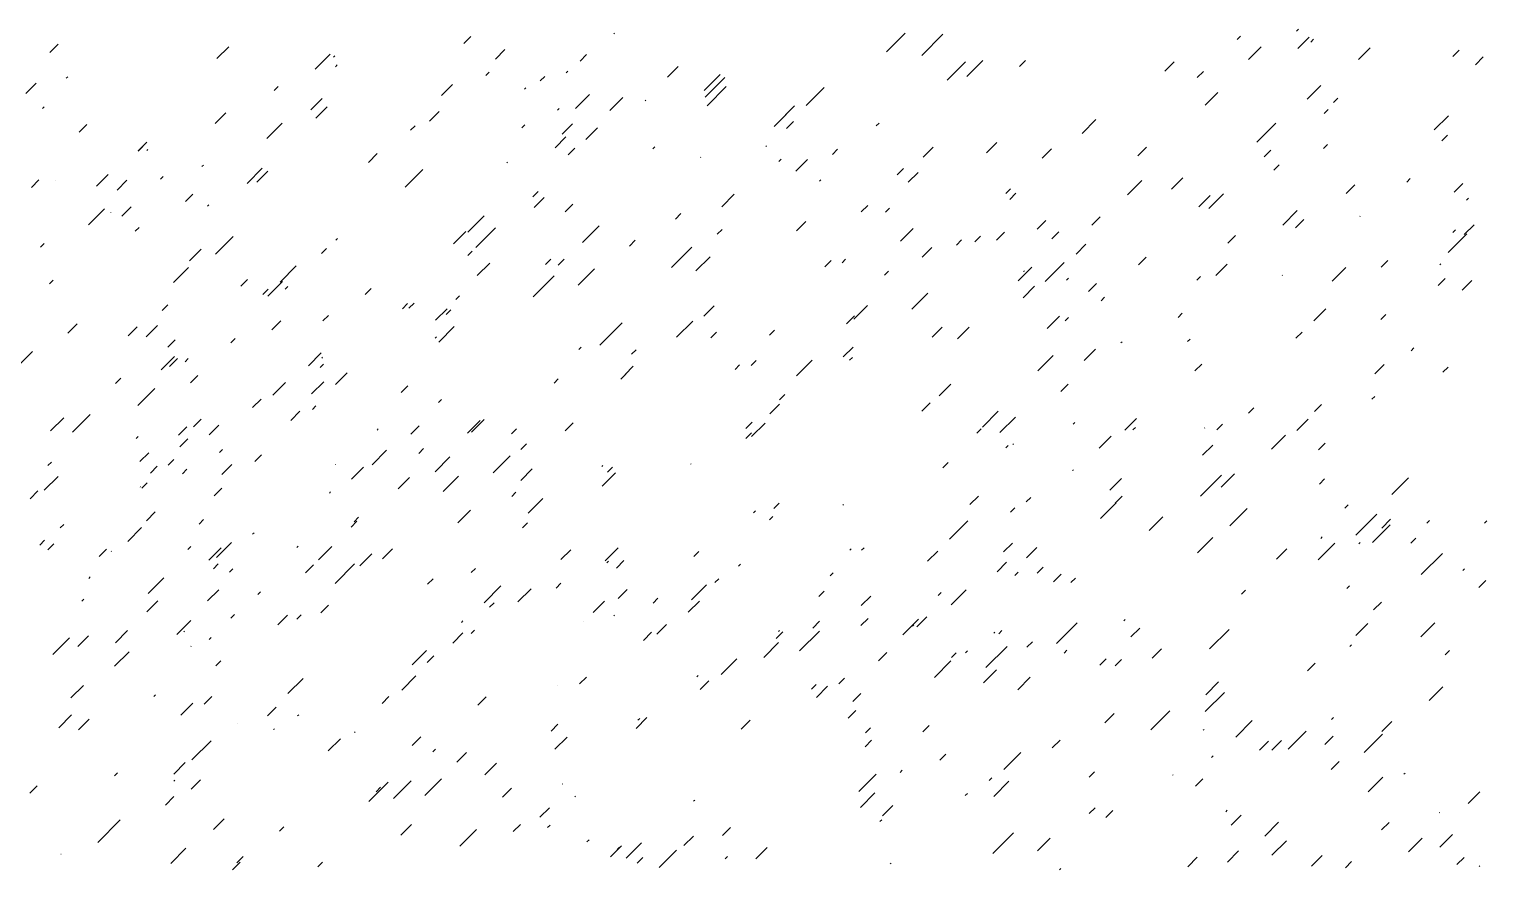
# Model space of a CAD drawing. Header units: millimetres. Extents: x -5080 to 169092, y -130394 to 7197.
# Drawn here: x 19905 to 25435, y -11679 to -8490 of the extents above; entities that cross this region are included whole.
import ezdxf

# ---------------------------------------------------------------- set-up
doc = ezdxf.new("R2010")
doc.units = ezdxf.units.MM
doc.header["$LTSCALE"] = 50
doc.layers.add('pio-Stipple', color=7, linetype='Continuous', lineweight=5)

# ---------------------------------------------------------------- blocks, each defined once
blk = doc.blocks.new('Group')
at = {"layer": 'pio-Stipple', "color": 7, "linetype": 'Continuous', "lineweight": 5, "transparency": 33554687}
for p, q in [((13643.4, 16930.5), (13646.3, 16933.3)), ((14748.4, 16933), (14678.2, 16862.8)), ((14811.9, 16849.2), (14892.2, 16929.4)), ((16233.7, 16941.6), (16240.7, 16948.6)), ((11535.5, 16891.9), (11504, 16860.4)), ((12182.3, 16881.5), (12137.9, 16837.1)), ((13101.6, 16920.2), (13075.1, 16893.7)), ((13194.4, 16834.9), (13230.6, 16871.1)), ((16021.8, 16922.3), (16008.4, 16908.9)), ((16052.1, 16833.9), (16099.6, 16881.4)), ((16238.7, 16875.4), (16281.2, 16917.8)), ((16298.3, 16910.2), (16287.5, 16899.4)), ((16513.2, 16877.6), (16469.3, 16833.7)), ((16850.2, 16868.7), (16826.6, 16845.1)), ((12566.8, 16853.4), (12510.8, 16797.4)), ((12579.9, 16842.7), (12584.9, 16847.7)), ((13516.3, 16827.8), (13540.4, 16851.9)), ((14977.4, 16825.1), (14907.8, 16755.4)), ((15044, 16829.2), (14983.3, 16768.5)), ((15182.2, 16806.6), (15205.9, 16830.3)), ((15734.2, 16789.4), (15769.4, 16824.7)), ((16912.8, 16813.6), (16942.5, 16843.3)), ((11571.8, 16767.9), (11566.1, 16762.2)), ((12587, 16805.4), (12594.2, 16812.7)), ((13170.2, 16785), (13157.6, 16772.4)), ((13363.9, 16752), (13381.2, 16769.3)), ((13462.8, 16783.2), (13468.5, 16788.9)), ((13847.3, 16766.4), (13888.2, 16807.3)), ((13986.5, 16715.9), (14047.5, 16776.9)), ((13989.5, 16690.8), (14064.6, 16765.8)), ((15857.3, 16765.2), (15880.7, 16788.6)), ((11412.4, 16704.7), (11451.9, 16744.2)), ((12354.9, 16715.6), (12370.7, 16731.4)), ((12989.6, 16696.6), (13031.8, 16738.8)), ((13309.4, 16726.6), (13304.3, 16721.5)), ((14070.3, 16731.2), (13997.1, 16658.1)), ((14441.6, 16727.2), (14373.7, 16659.3)), ((15935, 16708), (15887.5, 16660.5)), ((16325.5, 16734.4), (16274.5, 16683.3)), ((11476, 16647.9), (11481.8, 16653.8)), ((12494.1, 16642.3), (12537.3, 16685.5)), ((12513.3, 16611), (12556.4, 16654.1)), ((13436.6, 16647.8), (13430.1, 16641.3)), ((13551.6, 16701), (13498.5, 16647.9)), ((13677.7, 16688.9), (13628.5, 16639.7)), ((13764.5, 16679.2), (13762.6, 16677.2)), ((14329.6, 16657.6), (14295, 16623)), ((16390.1, 16687.1), (16373.9, 16670.9)), ((12171.2, 16631.4), (12130.7, 16591)), ((12326.6, 16533.4), (12385.8, 16592.6)), ((12981.5, 16636.4), (12944.6, 16599.5)), ((14297.3, 16625.3), (14251.7, 16579.7)), ((14298.3, 16571.5), (14325.6, 16598.8)), ((14639.4, 16581.4), (14650.5, 16592.6)), ((15420.4, 16553.4), (15472.3, 16605.3)), ((16083.3, 16520.2), (16155.2, 16592.1)), ((16353.7, 16643.7), (16338.9, 16628.9)), ((16809.8, 16620.2), (16756.4, 16566.7)), ((11615.2, 16558.3), (11643.9, 16587)), ((12889.7, 16582.2), (12872.3, 16564.9)), ((13305.4, 16586.2), (13294, 16574.8)), ((13420.4, 16498.9), (13462.1, 16540.6)), ((13487, 16590), (13447.5, 16550.5)), ((13581.9, 16573.9), (13537.7, 16529.7)), ((16784.6, 16524.9), (16806.7, 16547)), ((11839.2, 16485.6), (11856.9, 16503.3)), ((11871.5, 16519.4), (11839.3, 16487.2)), ((11871.5, 16488.5), (11875.3, 16492.3)), ((13496.1, 16497.3), (13470.4, 16471.6)), ((13791.7, 16494.6), (13798.8, 16501.6)), ((14222.6, 16505.6), (14220.5, 16503.5)), ((14472.9, 16473.5), (14492.7, 16493.4)), ((14816.9, 16462.6), (14855.4, 16501)), ((15096.5, 16518.5), (15057.6, 16479.6)), ((15304.3, 16494.2), (15269.1, 16459)), ((15632.3, 16468.5), (15664.6, 16500.9)), ((16136.8, 16489.3), (16111.3, 16463.8)), ((16351.7, 16511.6), (16335.7, 16495.6)), ((12086.4, 16432.9), (12080.9, 16427.4)), ((12713.1, 16443.3), (12746.1, 16476.3)), ((13237.8, 16441.1), (13240.8, 16444.1)), ((13973.4, 16463.2), (13971.8, 16461.7)), ((14269, 16446.2), (14278.8, 16456)), ((14334.6, 16410.2), (14378.6, 16454.2)), ((16147.9, 16414), (16168.1, 16434.2)), ((11433.6, 16348.4), (11462.3, 16377.1)), ((11524.4, 16373.4), (11524.5, 16373.6)), ((11725.2, 16397.4), (11680.3, 16352.5)), ((11759.5, 16338.4), (11796.4, 16375.2)), ((11924, 16379.6), (11933.6, 16389.2)), ((12251.9, 16362.7), (12309.9, 16420.7)), ((12289.3, 16368.7), (12330.9, 16410.3)), ((12852.3, 16349.7), (12919.4, 16416.8)), ((14423.4, 16371.5), (14429.4, 16377.4)), ((14718.1, 16395.9), (14742.5, 16420.3)), ((14797.8, 16405.4), (14760.4, 16368)), ((15646.4, 16374.1), (15592.8, 16320.5)), ((15759.4, 16341.6), (15801.8, 16384)), ((16665.5, 16382.4), (16652, 16368.8)), ((12046.1, 16322.7), (12018, 16294.6)), ((13356.8, 16332.9), (13336.1, 16312.2)), ((14100.5, 16322.6), (14053, 16275.1)), ((15130.8, 16325.1), (15149, 16343.4)), ((15145.9, 16303), (15169, 16326.1)), ((15863.3, 16274.9), (15906.3, 16317.8)), ((15956.2, 16323.5), (15900.5, 16267.8)), ((16454.6, 16358.1), (16422, 16325.5)), ((16832, 16330.4), (16864.9, 16363.2)), ((11650.5, 16206.3), (11711.6, 16267.4)), ((11812, 16274.3), (11777.2, 16239.5)), ((12101.6, 16276.6), (12107.2, 16282.3)), ((13379, 16309.6), (13341.3, 16271.8)), ((13488, 16284.5), (13458.8, 16255.2)), ((14607.1, 16280.3), (14582.6, 16255.9)), ((14674.7, 16254.5), (14689.3, 16269.2)), ((16181.2, 16205.3), (16236.5, 16260.6)), ((16886.5, 16307.8), (16878.5, 16299.7)), ((11735.3, 16252.4), (11735.6, 16252.7)), ((13152, 16240.8), (13089.6, 16178.5)), ((13877.5, 16228.3), (13898.4, 16249.2)), ((14336.6, 16184), (14371.6, 16219)), ((15282.1, 16222.9), (15249.3, 16190.1)), ((15489, 16236.9), (15457.4, 16205.3)), ((16229.6, 16195.1), (16261.7, 16227.1)), ((16473.8, 16238.2), (16474.6, 16239)), ((16907.7, 16206.7), (16870.4, 16169.4)), ((11842.2, 16196.8), (11827.4, 16181.9)), ((12132.8, 16095.4), (12199.4, 16162)), ((12588.9, 16148.5), (12595.2, 16154.8)), ((13034.9, 16134.6), (13081.5, 16181.1)), ((13194.4, 16194.4), (13120.2, 16120.2)), ((13587.9, 16202.5), (13525.2, 16139.8)), ((14035.9, 16170.8), (14054.2, 16189.1)), ((14731.2, 16144.7), (14778.8, 16192.4)), ((15012.7, 16141.5), (15034.4, 16163.3)), ((15095.4, 16147.7), (15126, 16178.2)), ((15305.3, 16153.7), (15331.5, 16179.9)), ((16002.6, 16166.3), (15972.9, 16136.7)), ((16879.4, 16172.2), (16809.1, 16101.8)), ((16837.1, 16187.7), (16827.2, 16177.8)), ((11467.9, 16121.3), (11482.5, 16135.9)), ((12033.9, 16070.1), (12078, 16114.2)), ((12553.6, 16117), (12534.3, 16097.7)), ((13105.6, 16105.9), (13089.2, 16089.6)), ((13702.9, 16125.5), (13725.1, 16147.7)), ((13939, 16121.7), (13861.8, 16044.4)), ((14850.2, 16119.9), (14813.9, 16083.6)), ((14943.1, 16129.4), (14962.7, 16149)), ((15397.1, 16095.3), (15434.8, 16132.9)), ((12029.9, 16044.1), (11972.8, 15987)), ((12378, 15989.4), (12439, 16050.4)), ((13125.7, 16014.7), (13172.6, 16061.5)), ((13404.2, 16076.6), (13384.1, 16056.4)), ((13432.5, 16053.8), (13454.7, 16076)), ((13569.7, 16039.1), (13508.2, 15977.5)), ((14008.7, 16085.5), (13954.5, 16031.4)), ((14467.8, 16071.5), (14443.7, 16047.3)), ((14522.3, 16075.7), (14509.3, 16062.7)), ((15177.2, 15993.3), (15230, 16046.2)), ((15351.7, 16063.3), (15280.1, 15991.6)), ((15663.5, 16083.5), (15634.5, 16054.5)), ((15927.9, 16013.6), (15970.9, 16056.6)), ((16421.3, 16044.2), (16369.2, 15992.1)), ((16579.7, 16070.5), (16554.8, 16045.5)), ((16781.6, 16058.6), (16777.8, 16054.9)), ((11516.3, 15996.9), (11502.3, 15982.9)), ((12253.9, 15998.9), (12228.3, 15973.3)), ((12387.1, 15991.7), (12331, 15935.5)), ((13417.4, 16012.7), (13337.5, 15932.9)), ((14670.6, 16015.3), (14686.3, 16031)), ((15201.4, 16032.3), (15197.9, 16028.8)), ((15368.9, 16004.1), (15361.5, 15996.7)), ((15444.5, 15952.9), (15475.3, 15983.6)), ((15869.4, 16010.1), (15856, 15996.8)), ((16179.1, 16014.2), (16180.4, 16015.4)), ((16795.7, 16000.8), (16770.9, 15976.1)), ((16781.5, 15986.1), (16797.8, 16002.4)), ((16862.3, 15959), (16898.6, 15995.3)), ((12332.6, 15962.6), (12311.8, 15941.8)), ((12396.2, 15961.9), (12406.9, 15972.6)), ((12723.1, 15964.6), (12700.7, 15942.1)), ((13058.1, 15936.4), (13044.7, 15923)), ((14774.5, 15886.5), (14834.6, 15946.6)), ((15239.7, 15973.5), (15196.1, 15929.9)), ((15492, 15918.5), (15505.3, 15931.8)), ((11930, 15881.2), (11952.1, 15903.2)), ((12841.2, 15888.3), (12861, 15908.1)), ((12866.4, 15890.3), (12885.5, 15909.4)), ((13010.7, 15887.7), (12967.1, 15844.1)), ((13007.7, 15866), (13025.1, 15883.5)), ((14024.8, 15898.8), (13985.7, 15859.7)), ((14606, 15900.9), (14554.3, 15849.1)), ((16344.6, 15887.6), (16299, 15842.1)), ((11608.1, 15830.3), (11572.6, 15794.8)), ((11800.8, 15785.4), (11835.3, 15819.9)), ((11911.8, 15824.1), (11868.9, 15781.2)), ((12380, 15842.4), (12346, 15808.4)), ((12560.7, 15862.7), (12539.8, 15841.8)), ((13037.9, 15820.1), (12979.5, 15761.7)), ((13590.9, 15750.3), (13675.4, 15834.9)), ((13943.1, 15841.3), (13881.9, 15780.2)), ((14526.3, 15830.8), (14557.2, 15861.7)), ((14851.2, 15780.4), (14888.8, 15818)), ((14947.1, 15773.3), (14991.9, 15818.1)), ((15288.1, 15812.9), (15334.7, 15859.5)), ((15355.7, 15841.8), (15368.4, 15854.4)), ((15784.6, 15854.9), (15800.4, 15870.8)), ((16553.5, 15846.9), (16572.7, 15866.1)), ((11979.4, 15770.7), (11951.4, 15742.7)), ((12206.5, 15775), (12190.1, 15758.6)), ((12970.3, 15781.1), (12965.7, 15776.5)), ((14032.9, 15799.1), (14011.2, 15777.4)), ((14234.7, 15788.3), (14252.9, 15806.6)), ((15571.7, 15762.9), (15567.6, 15758.9)), ((15830, 15773), (15820.7, 15763.7)), ((16254.8, 15799.1), (16231.5, 15775.8)), ((11438.6, 15726.3), (11380.1, 15667.8)), ((11976.4, 15707.1), (11925.6, 15656.3)), ((12485, 15671.6), (12533.6, 15720.3)), ((13510.2, 15732.8), (13520.1, 15742.7)), ((13728.1, 15732.6), (13711.2, 15715.6)), ((14514.2, 15705.7), (14551.2, 15742.7)), ((15252.8, 15652.4), (15310.8, 15710.4)), ((15470.8, 15734.2), (15427.7, 15691.1)), ((16668.5, 15728.7), (16679.2, 15739.5)), ((11958.2, 15669.4), (11987.6, 15698.7)), ((12016.8, 15686.4), (12029.1, 15698.7)), ((12529.4, 15665.2), (12542.5, 15678.3)), ((12538.5, 15704.4), (12535.2, 15701.1)), ((13717, 15669.8), (13686.1, 15638.9)), ((14103.5, 15658.1), (14121, 15675.6)), ((14183.2, 15692.2), (14164.1, 15673.1)), ((14336.6, 15633.2), (14396.1, 15692.7)), ((14548.5, 15703.3), (14538, 15692.8)), ((15874.4, 15678), (15848.4, 15652.1)), ((16566.6, 15677), (16530.7, 15641.1)), ((16808.8, 15667), (16789.3, 15647.5)), ((11753.4, 15604.8), (11772.9, 15624.3)), ((12065.2, 15634.6), (12037.2, 15606.6)), ((12398.2, 15608.1), (12349.8, 15559.7)), ((12497.1, 15564.6), (12543.4, 15611)), ((12632.3, 15644.5), (12588.2, 15600.3)), ((12862.4, 15596.2), (12836.2, 15570.1)), ((13432.5, 15621.5), (13417.2, 15606.2)), ((13688.8, 15639.7), (13669.9, 15620.9)), ((14922.8, 15602.2), (14877.7, 15557.1)), ((15366.8, 15601.3), (15340.1, 15574.6)), ((11901.7, 15584.9), (11837.4, 15520.5)), ((12273.1, 15512.9), (12305.3, 15545.1)), ((12989.5, 15543.9), (12978.2, 15532.6)), ((14292.2, 15563), (14271.6, 15542.4)), ((16530.3, 15555), (16520.1, 15544.9)), ((11589.9, 15419.3), (11657, 15486.3)), ((12452.7, 15499.3), (12417.9, 15464.5)), ((12500.1, 15505.8), (12513.6, 15519.2)), ((14272, 15525.5), (14235.8, 15489.3)), ((14811.8, 15499.9), (14843.6, 15531.6)), ((15041.9, 15439.4), (15102, 15499.5)), ((16051, 15491.7), (16071.6, 15512.4)), ((16302.2, 15498.8), (16328.5, 15525)), ((11506.2, 15424.3), (11556.6, 15474.8)), ((11991.5, 15408), (12023.3, 15439.7)), ((12078.3, 15469.1), (12049.1, 15439.9)), ((12144.9, 15446.9), (12108.2, 15410.2)), ((12745.3, 15428), (12750, 15432.7)), ((12904.7, 15443.8), (12873.6, 15412.7)), ((13136.8, 15463.9), (13089, 15416.1)), ((13103.5, 15419.4), (13151.5, 15467.4)), ((13254.9, 15413), (13274.8, 15432.9)), ((13458.7, 15425.2), (13488.7, 15455.2)), ((14144.9, 15433.2), (14169, 15457.3)), ((14217.5, 15453.8), (14166.5, 15402.9)), ((15037.9, 15432.9), (15020.5, 15415.5)), ((15167, 15477), (15108.5, 15418.4)), ((15393.1, 15456.2), (15386.9, 15450)), ((15627.2, 15471.9), (15582, 15426.8)), ((15613, 15428.1), (15622.8, 15437.8)), ((15884.5, 15435), (15885.8, 15436.4)), ((15931.9, 15429.2), (15952.8, 15450.1)), ((16234.6, 15426.2), (16277.8, 15469.4)), ((11831.1, 15395.7), (11838.9, 15403.5)), ((11997.6, 15364.7), (12026.8, 15393.9)), ((13290.2, 15353.5), (13312.6, 15375.9)), ((14166, 15417.7), (14144.2, 15395.9)), ((15160, 15375.5), (15157.5, 15373.1)), ((15530.3, 15404.4), (15484.6, 15358.7)), ((16138.7, 15355.7), (16192, 15409)), ((16317.3, 15352.4), (16342.8, 15377.9)), ((11879.5, 15342), (11845.7, 15308.1)), ((12147.9, 15343.3), (12158.7, 15354.1)), ((12282.1, 15309.1), (12306.8, 15333.8)), ((12726.1, 15296.1), (12781.6, 15351.6)), ((12903.7, 15339.3), (12921.8, 15357.4)), ((12965.3, 15269.9), (13021.4, 15326.1)), ((13249.8, 15329.6), (13185.6, 15265.4)), ((15130.7, 15360.4), (15139.5, 15369.2)), ((15877.4, 15332.3), (15915.8, 15370.7)), ((11496.1, 15292.9), (11509.8, 15306.6)), ((11910.8, 15290.6), (11885.1, 15264.8)), ((11952.2, 15294), (11973.8, 15315.6)), ((12023.8, 15279.4), (12006.7, 15262.3)), ((12194.3, 15297.5), (12156, 15259.2)), ((12586.9, 15296.8), (12587.6, 15297.5)), ((12693.8, 15287.4), (12648, 15241.5)), ((13290.2, 15236.6), (13334.3, 15280.7)), ((13597.9, 15289.7), (13601.4, 15293.2)), ((13650.4, 15266.1), (13599.5, 15215.2)), ((13620.1, 15268.7), (13638.9, 15287.4)), ((13934, 15297.8), (13936.5, 15300.3)), ((14891.5, 15284.8), (14911.9, 15305.1)), ((15387, 15276.6), (15384.4, 15274)), ((11481.9, 15199.2), (11534.8, 15252)), ((11846.2, 15211), (11848.2, 15213.1)), ((11873.5, 15227.9), (11853.4, 15207.9)), ((12868.4, 15248.1), (12824.8, 15204.5)), ((13054.1, 15253), (12996.2, 15195.1)), ((15525.2, 15199.2), (15570.3, 15244.3)), ((15949, 15256.9), (15868.9, 15176.8)), ((15948, 15211.3), (15999, 15262.3)), ((16320.4, 15222.3), (16340.3, 15242.2)), ((16595.8, 15183.1), (16658.8, 15246.1)), ((11458.7, 15196.7), (11429.3, 15167.3)), ((12156, 15206.8), (12127.1, 15177.9)), ((12564.7, 15188.8), (12569, 15193.2)), ((13272, 15191.7), (13256.5, 15176.2)), ((13318.4, 15112.5), (13373.8, 15167.9)), ((15026.8, 15177.5), (14994.3, 15145)), ((15225.5, 15172.5), (15208.3, 15155.3)), ((15571.6, 15176.4), (15545.8, 15150.5)), ((11903.7, 15117), (11870, 15083.2)), ((13099.5, 15123.9), (13051.4, 15075.8)), ((14173.1, 15113.2), (14181.1, 15121.2)), ((14246.7, 15099.9), (14234.3, 15087.4)), ((14250.8, 15130.4), (14270.9, 15150.6)), ((14512.1, 15142.4), (14515.3, 15145.6)), ((15165, 15132.2), (15148.9, 15116.1)), ((15549.4, 15152.1), (15489.7, 15092.4)), ((15727, 15098.6), (15674.8, 15046.4)), ((16045.9, 15129.9), (15980.1, 15064.1)), ((16429.3, 15144.3), (16417, 15132)), ((16538.3, 15108.6), (16458.5, 15028.7)), ((11543.5, 15056.7), (11556.3, 15069.6)), ((11799.8, 15005.5), (11852.1, 15057.8)), ((12070.2, 15070.9), (12087.4, 15088.1)), ((12668.6, 15081.7), (12646.8, 15059.9)), ((12674.6, 15096.8), (12658.1, 15080.2)), ((13316.4, 15075.7), (13297.2, 15056.4)), ((14986.4, 15083.5), (14917.2, 15014.3)), ((16588.8, 15068.3), (16521.7, 15001.3)), ((16590.8, 15089.7), (16557.2, 15056.1)), ((16738.1, 15084.8), (16728.2, 15074.9)), ((16947, 15074.9), (16955.8, 15083.7)), ((11483.9, 15010), (11465.5, 14991.6)), ((11496.1, 14973.1), (11518.8, 14995.8)), ((12193.3, 15001.7), (12136.3, 14944.7)), ((12279.1, 15038.4), (12273.2, 15032.6)), ((15155.9, 14998.7), (15122.5, 14965.4)), ((15915.7, 15020), (15857.9, 14962.1)), ((16315.3, 14934.9), (16378.6, 14998.2)), ((16331.5, 15022.3), (16325.9, 15016.7)), ((16469.7, 14996.1), (16474.6, 15001)), ((16686.6, 15018.1), (16666.9, 14998.4)), ((11690.8, 14947.8), (11718.5, 14975.6)), ((11737.2, 14968.8), (11736, 14967.6)), ((12038.9, 14985.9), (12027.8, 14974.8)), ((12107.5, 14933.9), (12154.2, 14980.6)), ((12445.6, 14986.9), (12440.9, 14982.3)), ((12573.7, 14985.7), (12523.2, 14935.2)), ((12679.7, 14912.6), (12724.9, 14957.8)), ((12803.8, 14977.5), (12766.2, 14939.9)), ((13479.9, 14973.5), (13442.6, 14936.3)), ((13660.5, 14981.6), (13610.3, 14931.5)), ((13653.4, 14904.5), (13681.4, 14932.5)), ((13947, 14947.8), (13966.1, 14966.8)), ((14544.4, 14976.9), (14539.6, 14972.1)), ((14592.8, 14980.8), (14583.6, 14971.6)), ((14834, 14930), (14872.3, 14968.3)), ((15248.7, 14982.7), (15209.2, 14943.2)), ((16157.9, 14938), (16196.9, 14977)), ((16706.8, 14879.5), (16787.3, 14960)), ((12142.9, 14920.3), (12124.2, 14901.7)), ((12198.4, 14901.1), (12185.7, 14888.4)), ((12504.1, 14917), (12473.5, 14886.4)), ((12585.8, 14846.2), (12660.2, 14920.6)), ((13118.6, 14903.1), (13102.7, 14887.2)), ((13623.1, 14930.4), (13616.8, 14924)), ((14116.6, 14911.4), (14124.3, 14919.1)), ((14464.7, 14875.1), (14475.4, 14885.8)), ((15097.4, 14890.5), (15133.1, 14926.2)), ((15165, 14876.2), (15177.7, 14888.8)), ((15249.7, 14884.4), (15272.9, 14907.5)), ((15340.6, 14880.9), (15311.5, 14851.9)), ((16864.2, 14895.2), (16870.6, 14901.7)), ((11651.4, 14864.9), (11657.1, 14870.6)), ((11929.9, 14861.4), (11876.6, 14808.1)), ((11908.7, 14839.9), (11936.7, 14867.8)), ((12144.9, 14822.3), (12102.6, 14780)), ((12937, 14842.9), (12957.9, 14863.8)), ((13215.5, 14837.3), (13151.2, 14773)), ((13279, 14775.6), (13329.5, 14826)), ((13442.5, 14846.6), (13424.4, 14828.5)), ((13659.5, 14788.5), (13694.3, 14823.3)), ((13938, 14783.5), (13994.6, 14840.2)), ((14041.9, 14863.8), (14027.2, 14849.1)), ((14980.3, 14822.1), (14923.3, 14765.1)), ((15377.9, 14848.9), (15395.4, 14866.3)), ((16434.4, 14836.6), (16425.1, 14827.3)), ((16952, 14857.6), (16925.5, 14831.1)), ((11632.3, 14786.1), (11624.9, 14778.8)), ((11913.8, 14779.9), (11872.2, 14738.3)), ((12303.3, 14814.4), (12293.3, 14804.4)), ((13189.2, 14772.9), (13172.4, 14756.1)), ((13565.6, 14736.1), (13608.7, 14779.2)), ((13792.7, 14771.2), (13811.1, 14789.7)), ((13968.2, 14778.9), (13926.1, 14736.7)), ((14441.5, 14816.3), (14421, 14795.8)), ((14618.1, 14798), (14582.3, 14762.3)), ((14874.4, 14800.4), (14886.1, 14812.2)), ((16039.8, 14820.4), (16024.6, 14805.1)), ((16526.2, 14745.2), (16556.4, 14775.4)), ((12190.3, 14714.7), (12204, 14728.4)), ((12368.9, 14688.6), (12405.8, 14725.5)), ((12441.5, 14710.7), (12457.8, 14727)), ((12561.6, 14763.8), (12531.8, 14734)), ((13646.3, 14725.6), (13644.1, 14723.4)), ((14608, 14713.3), (14581.1, 14686.5)), ((14831, 14719.4), (14792.6, 14681.1)), ((11752.3, 14621.1), (11798.9, 14667.7)), ((12038.9, 14705), (11985.7, 14651.8)), ((12011.7, 14662.1), (12014.4, 14664.9)), ((13032.8, 14619.9), (13071.2, 14658.3)), ((13065.1, 14698.4), (13071, 14704.3)), ((13115.6, 14669.1), (13102, 14655.5)), ((13528.3, 14701.4), (13528.8, 14702)), ((13756.3, 14630.1), (13786.7, 14660.5)), ((13806.8, 14653.5), (13844, 14690.7)), ((14259.8, 14637.2), (14284.7, 14662)), ((14267.9, 14663.1), (14272.1, 14667.4)), ((14348.6, 14589.9), (14423.5, 14664.7)), ((14398.1, 14676.4), (14424.5, 14702.9)), ((14740.1, 14651.4), (14799.2, 14710.5)), ((14781.5, 14689.3), (14776.5, 14684.2)), ((15085.2, 14657.1), (15089.3, 14661.1)), ((15115.5, 14667), (15103.7, 14655.2)), ((15401.1, 14696.9), (15322.6, 14618.4)), ((15578.7, 14704.5), (15583.8, 14709.6)), ((15639.2, 14676.9), (15605.2, 14642.9)), ((15978.3, 14671.8), (15903.8, 14597.3)), ((16504, 14693.9), (16458.5, 14648.4)), ((16758.3, 14697), (16704.9, 14643.7)), ((11577.8, 14639.5), (11514.8, 14576.5)), ((11650.4, 14647.7), (11610, 14607.3)), ((12039.9, 14607.6), (12038.8, 14606.5)), ((12108.5, 14632.9), (12116.1, 14640.4)), ((14212.4, 14565.6), (14268.2, 14621.4)), ((15135.7, 14607.1), (15055.3, 14526.7)), ((15231.6, 14624.6), (15210.8, 14603.9)), ((16442.4, 14612.6), (16436, 14606.2)), ((11804.8, 14587.1), (11749.7, 14531.9)), ((12152.9, 14552.9), (12134, 14534)), ((12878.4, 14537.3), (12932.3, 14591.2)), ((12960.2, 14571), (12934.9, 14545.7)), ((14110.5, 14559.8), (14051.3, 14500.6)), ((14648.3, 14552.3), (14679.5, 14583.6)), ((14922.8, 14552.6), (14859.7, 14489.5)), ((14943, 14583.2), (14924.6, 14564.9)), ((14978.3, 14582.5), (14985.7, 14589.9)), ((15362.7, 14592.4), (15351.8, 14581.5)), ((15487.9, 14536.1), (15511.6, 14559.9)), ((15545.4, 14533.1), (15570.3, 14558)), ((15722, 14598.2), (15686.1, 14562.4)), ((16797.6, 14574.5), (16814.1, 14591)), ((12892.6, 14495.1), (12838.8, 14441.3)), ((13513.1, 14464.5), (13539.4, 14490.7)), ((13963.2, 14496.5), (13957.9, 14491.3)), ((15095.3, 14518.4), (15045.9, 14469)), ((16274.9, 14514.1), (16304.9, 14544.1)), ((11583.8, 14412.1), (11630.9, 14459.2)), ((12407.2, 14428.3), (12464.7, 14485.9)), ((13431.4, 14457.2), (13431.6, 14457.4)), ((13971.2, 14443.4), (14004, 14476.2)), ((14411.2, 14463.1), (14393, 14444.9)), ((14454.6, 14455.8), (14412.5, 14413.7)), ((14497, 14465.5), (14518.2, 14486.7)), ((15176, 14442.4), (15223.4, 14489.8)), ((15937.9, 14472.1), (15889.2, 14423.4)), ((16737.1, 14402.2), (16788.3, 14453.4)), ((11898.6, 14416.9), (11905, 14423.3)), ((12000.5, 14346.6), (12045.9, 14392)), ((12118.6, 14416.7), (12089.8, 14387.9)), ((12764.4, 14390.8), (12790.5, 14416.9)), ((13158.9, 14415.5), (13128, 14384.5)), ((14550.4, 14397.9), (14580.7, 14428.2)), ((15887.4, 14359.9), (15960, 14432.5)), ((11537.4, 14298.2), (11586.3, 14347.1)), ((11613.1, 14291.1), (11652.5, 14330.5)), ((12362.8, 14376.2), (12330.2, 14343.7)), ((12443.5, 14343.3), (12448.2, 14348)), ((13728, 14296.2), (13769.2, 14337.4)), ((13742.2, 14334.1), (13734.9, 14326.8)), ((14126.6, 14293), (14161, 14327.4)), ((14532.3, 14335.4), (14561.3, 14364.4)), ((15541.3, 14352), (15506.8, 14317.5)), ((15753.2, 14363), (15680.7, 14290.4)), ((16003.5, 14262.9), (16066, 14325.5)), ((16373.8, 14337.1), (16366.3, 14329.6)), ((12217.5, 14315), (12216.8, 14314.2)), ((12355.7, 14294.8), (12352.7, 14291.7)), ((12662.5, 14282.7), (12659.8, 14279.9)), ((13431.4, 14311.6), (13405.8, 14286.1)), ((14618, 14298.7), (14598.5, 14279.2)), ((14840, 14306.7), (14816.4, 14283)), ((15879.4, 14288.8), (15882.8, 14292.2)), ((16269.9, 14285.3), (16202.2, 14217.6)), ((16489.8, 14204.5), (16559.4, 14274.1)), ((16557.4, 14283.9), (16595.8, 14322.3)), ((12042.9, 14176.2), (12116.1, 14249.3)), ((12606, 14257), (12559.7, 14210.7)), ((12911.7, 14264.1), (12878.8, 14231.2)), ((12957.1, 14207.1), (12967.3, 14217.3)), ((13420.3, 14217.5), (13466, 14263.2)), ((14596.8, 14226.3), (14621.5, 14251)), ((15307.2, 14222.5), (15336.4, 14251.7)), ((16093.3, 14213.3), (16127.6, 14247.6)), ((16177, 14250), (16140, 14213.1)), ((16372.8, 14266.3), (16341.2, 14234.7)), ((12017.7, 14166.2), (11974.2, 14122.7)), ((13084.3, 14204.7), (13048, 14168.4)), ((13153.9, 14119.6), (13198.6, 14164.4)), ((14902.6, 14197.8), (14880.5, 14175.7)), ((15188.1, 14204.6), (15123.8, 14140.2)), ((15917.7, 14191.8), (15911.3, 14185.4)), ((16365.7, 14140.7), (16395.9, 14170.9)), ((11749.3, 14116.3), (11760.1, 14127.1)), ((12926.8, 14040.9), (12990, 14104.1)), ((14639.2, 14121.8), (14573.5, 14056.1)), ((14738.1, 14137.3), (14729.7, 14128.9)), ((15078.2, 14109), (15068, 14098.9)), ((15447.5, 14111.3), (15467.7, 14131.6)), ((15765.3, 14120.2), (15763.3, 14118.2)), ((15850.1, 14077), (15877.7, 14104.7)), ((16505, 14055.1), (16560.6, 14110.7)), ((16641.2, 14122.3), (16645.6, 14126.7)), ((11455.6, 14078.6), (11427.3, 14050.2)), ((11974.3, 14096), (11977.8, 14099.6)), ((12075.2, 14100.8), (12039.4, 14065)), ((12787.6, 14091.5), (12714.3, 14018.3)), ((12742.2, 14055.8), (12758.9, 14072.5)), ((12874.4, 14097.6), (12807.1, 14030.3)), ((13255.8, 14069.5), (13221.5, 14035.1)), ((13447.5, 14083.9), (13449.6, 14086)), ((14579.7, 13996.5), (14634.4, 14051.2)), ((14977.2, 14041.6), (14984.8, 14049.1)), ((15142.7, 14095.7), (15084.8, 14037.7)), ((16885.4, 14011.6), (16929.3, 14055.5)), ((11942, 14005.4), (11974.7, 14038.1)), ((13399.1, 13994.7), (13363.1, 13958.7)), ((13498, 14038.5), (13495.4, 14035.9)), ((13946, 14019.4), (13951.1, 14024.4)), ((14663.4, 13964.3), (14702.4, 14003.2)), ((15447.5, 13973), (15469.7, 13995.3)), ((11685.7, 13863.4), (11770.9, 13948.6)), ((12124.6, 13912.7), (12165.2, 13953.3)), ((14660.4, 13949.6), (14653, 13942.3)), ((15510, 13958), (15537.2, 13985.2)), ((15971.2, 13986), (15965.3, 13980.1)), ((15985.3, 13928.8), (16023.9, 13967.4)), ((16165.9, 13940.2), (16112.9, 13887.2)), ((16584.7, 13939.4), (16556.4, 13911.2)), ((16775.4, 13975.9), (16777, 13977.6)), ((12391, 13922.3), (12374.9, 13906.2)), ((12875.4, 13931.1), (12835.5, 13891.3)), ((13122.6, 13912.9), (13059, 13849.3)), ((13261.8, 13904.5), (13288.9, 13931.5)), ((13392, 13919.5), (13401.6, 13929.1)), ((13946, 13887.8), (13909.8, 13851.7)), ((14056, 13889.4), (14086.5, 13919.9)), ((15081.2, 13822), (15159.6, 13900.4)), ((16777.4, 13845), (16826.1, 13893.8)), ((12019.7, 13841.3), (11962.3, 13783.9)), ((13549.4, 13873.9), (13540.9, 13865.4)), ((13631.1, 13808.7), (13672.5, 13850.1)), ((13656.4, 13836.8), (13665.7, 13846.1)), ((13748.2, 13861.6), (13690.8, 13804.1)), ((13815.8, 13768.5), (13881, 13833.7)), ((14182.1, 13801.6), (14225.1, 13844.6)), ((15250.7, 13831), (15298.7, 13879.1)), ((16013.5, 13831.3), (15971.3, 13789)), ((16140.7, 13815), (16195.3, 13869.6)), ((16710.8, 13879.7), (16659.2, 13828.1)), ((11546.4, 13819.5), (11545.4, 13818.5)), ((12226.5, 13788.9), (12197.2, 13759.5)), ((12237.6, 13810.3), (12213, 13785.6)), ((12520.2, 13771.2), (12537.8, 13788.9)), ((13732.1, 13784.4), (13754, 13806.4)), ((14066, 13801.4), (14074.3, 13809.6)), ((14695.7, 13785.2), (14692.6, 13782.1)), ((15857.1, 13807.2), (15821.3, 13771.4)), ((16291, 13773.4), (16331.2, 13813.5)), ((16419.2, 13767.2), (16442.4, 13790.5)), ((16842, 13779.4), (16869.3, 13806.7)), ((16929.7, 13774.1), (16927.2, 13771.6)), ((15339.5, 13764), (15335, 13759.5))]:
    blk.add_line(p, q, dxfattribs=at)
blk = doc.blocks.new('obj-00')
at = {"layer": 'pio-Stipple', "color": 7, "transparency": 33554687}
blk.add_blockref('Group', (0, 0), dxfattribs=at)

msp = doc.modelspace()

# ---------------------------------------------------------------- block references
at = {"layer": 'pio-Stipple', "color": 7, "transparency": 33554687}
msp.add_blockref('obj-00', (8479.6, -25438.8), dxfattribs=at)

doc.saveas('drawing.dxf')
